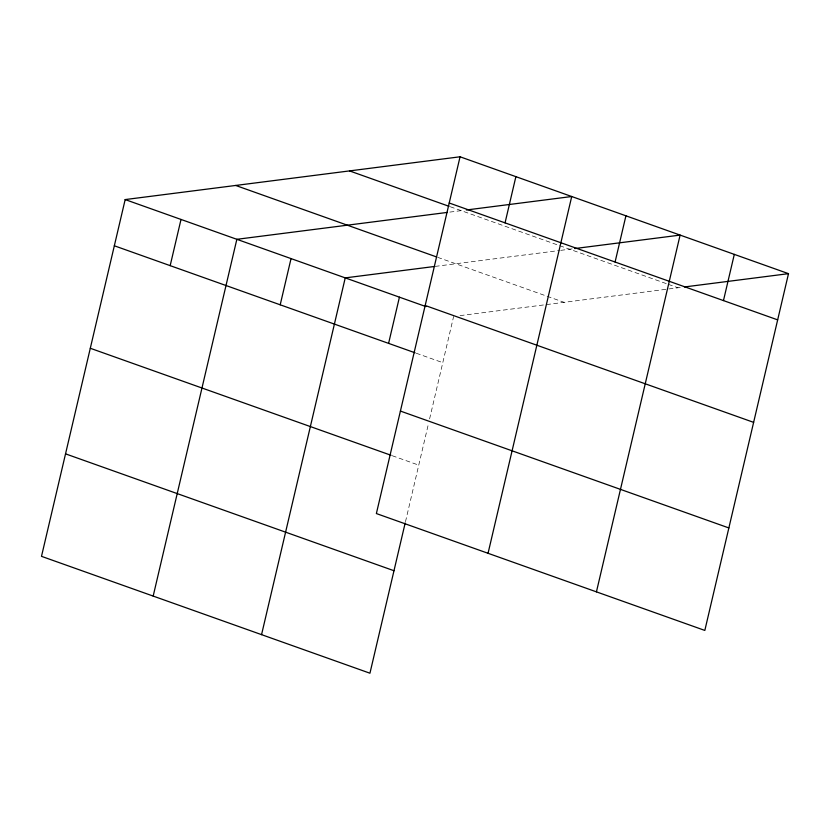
<?xml version="1.0" encoding="UTF-8"?>
<svg xmlns="http://www.w3.org/2000/svg" width="830" height="830" viewBox="0 0 830 830"><rect width="100%" height="100%" fill="white"/><g stroke="black" fill="none" stroke-linecap="round" stroke-linejoin="round"><path stroke-width="0.62" stroke-dasharray="4.15 3.11" d="M405.486 521.707L428.425 423.902M429.598 418.901L453.626 316.448M449.829 212.096L463.783 210.312M435.19 266.389L559.482 250.504M560.748 250.349L572.171 248.886M460.048 315.628L680.559 287.45M450.296 206.753L667.154 283.922M668.358 284.358L677.996 287.782M437.68 257.331L564.13 302.327M416.287 353.238L442.784 362.658M392.258 455.722L418.745 465.142"/><path stroke-width="1.25" d="M460.059 156.787L376.374 513.552L704.826 630.427L788.5 273.661L460.059 156.787L125.174 199.574L41.5 556.339L369.941 673.213L405.185 522.962M170.171 265.652L181.013 219.442M153.177 596.075L236.851 239.31L447.297 212.418M280.208 304.807L291.04 258.597M261.554 634.649L345.239 277.884L433.903 266.555M388.596 343.381L399.427 297.171M505.055 222.865L515.887 176.655M488.05 553.288L571.725 196.523L466.356 209.99M615.082 262.021L625.924 215.81M596.438 591.852L680.112 235.098L574.744 248.554M723.47 300.585L734.311 254.374M684.418 286.962L788.5 273.661M449.217 202.997L777.658 319.872M349.544 170.907L449.082 206.328M235.689 185.453L436.476 256.906M425.178 305.482L753.619 422.356M125.174 199.574L425.925 306.592M114.343 245.784L415.083 352.802M400.413 411.068L728.854 527.942M90.304 348.268L391.055 455.286M65.539 453.854L393.98 570.729"/></g></svg>
